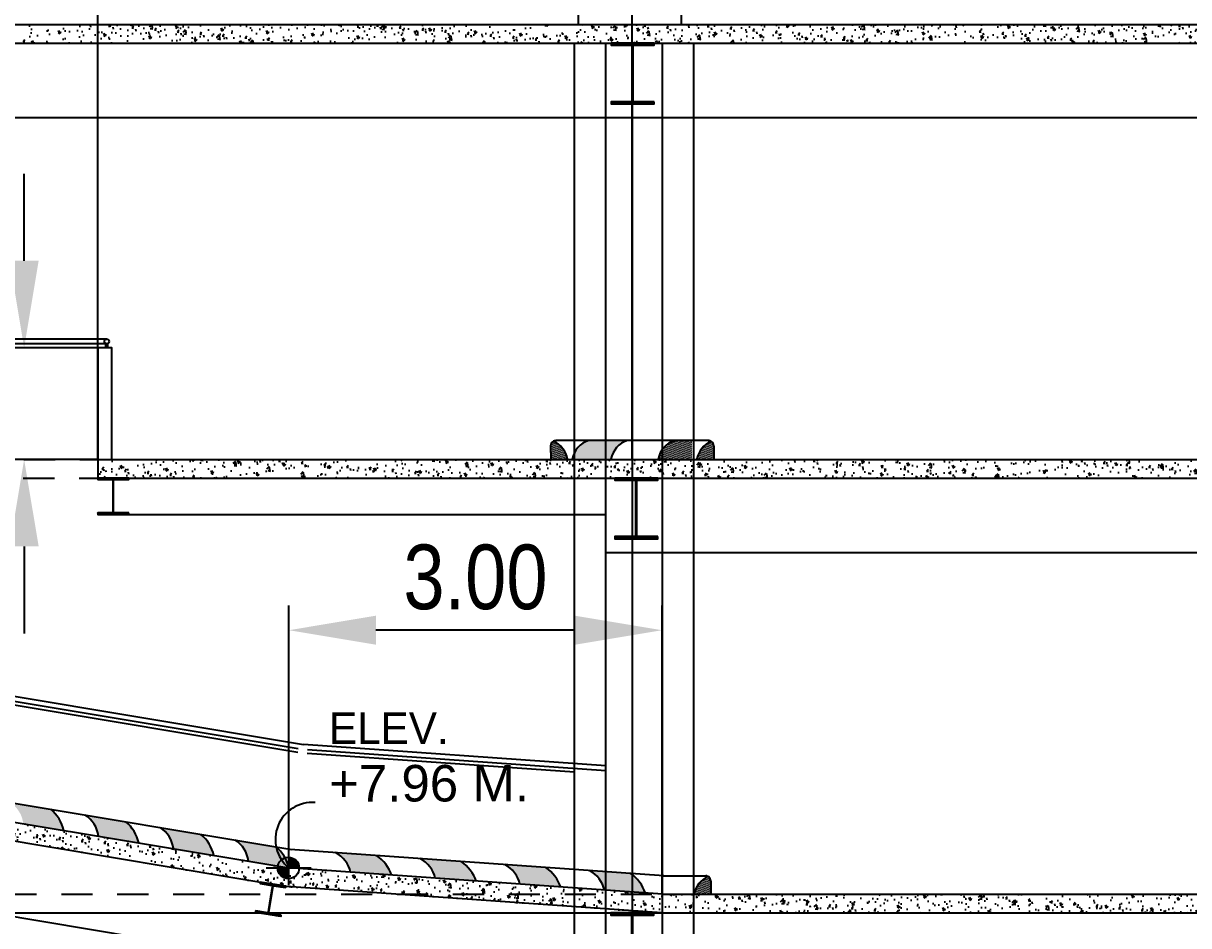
# Model space of a CAD drawing. Header units: millimetres. Extents: x 2148 to 2681, y 758 to 986.
# Drawn here: x 2247.015 to 2251.702, y 856.031 to 859.662 of the extents above; entities that cross this region are included whole.
import ezdxf

# ---------------------------------------------------------------- set-up
doc = ezdxf.new("R2010")
doc.units = ezdxf.units.MM
doc.linetypes.add('CENTER2', pattern=[28.575, 19.05, -3.175, 3.175, -3.175])
doc.linetypes.add('HIDDEN2', pattern=[0.1875, 0.125, -0.0625])
for name, color, linetype in [('0.4', 121, 'Continuous'), ('D', 1, 'Continuous'), ('DR', 7, 'Continuous'), ('hacht', 8, 'Continuous'), ('HATCH', 8, 'Continuous'), ('S_GRID LINES', 252, 'Continuous')]:
    doc.layers.add(name, color=color, linetype=linetype)
doc.styles.add('ARIALNW', font='ARIALN.TTF')
doc.styles.add('MMTX$0$ESMX$0$X-OPTA1D', font='x-opta1d')
doc.dimstyles.new('DIM 200', dxfattribs={"dimtxt": 0.36, "dimasz": 0.35, "dimexe": 0.1, "dimexo": 0, "dimgap": 0.08, "dimtad": 1, "dimlfac": 2, "dimrnd": 0.005, "dimzin": 1, "dimdsep": 46, "dimtxsty": 'ARIALNW', "dimcen": 0.09, "dimclrd": 6, "dimclre": 6, "dimclrt": 13, "dimadec": 0, "dimazin": 0, "dimtfac": 1, "dimtofl": 0, "dimtmove": 2, "dimatfit": 3, "dimfxl": 1, "dimtolj": 1, "dimtzin": 0, "dimarcsym": 0})
pattern_1 = [(50, (330.499465, -680.852695), (0.0910923345, -0.0079695428), [0.009525, -0.104775]), (355, (330.499465, -680.852695), (-0.017621413, 0.0955283214), [0.00762, -0.08382]), (100.451, (330.50706, -680.85336), (0.0734712508, 0.087558344), [0.008095, -0.089045]), (46.1842, (330.49946, -680.8273), (0.1355395204, -0.021021164), [0.0142875, -0.1571625]), (96.6356, (330.51076, -680.82905), (0.118702117, 0.123712778), [0.0121425, -0.1335675]), (351.184, (330.49946, -680.8273), (0.118702303, 0.123712559), [0.01143, -0.12573]), (21, (330.512165, -680.833645), (0.07580744, -0.0511327593), [0.009525, -0.104775]), (326, (330.512165, -680.833645), (0.030901014, 0.092093983), [0.00762, -0.08382]), (71.4514, (330.51848, -680.83791), (0.1067082454, 0.040961429), [0.008095, -0.089045]), (37.5, (330.499465, -680.852695), (0.00154430163, 0.04227751944), [0, -0.082804, 0, -0.08509, 0, -0.0841375]), (7.5, (330.499465, -680.852695), (0.03340983126, 0.0500902874), [0, -0.048514, 0, -0.080899, 0, -0.0320675]), (327.5, (330.471144, -680.852695), (0.0677952976, -0.002864372), [0, -0.03175, 0, -0.09906, 0, -0.131445]), (317.5, (330.458444, -680.852695), (0.0740645907, 0.0127132455), [0, -0.041275, 0, -0.065786, 0, -0.093345])]

# ---------------------------------------------------------------- blocks, each defined once
blk = doc.blocks.new('*D2263')
at = {"color": 6, "lineweight": -2, "transparency": 16777216}
for p, q in [((2244.9674, 859.7283), (2244.9674, 863.4341)), ((2249.464, 859.5821), (2249.464, 863.4341)), ((2245.3174, 863.3341), (2249.114, 863.3341))]:
    blk.add_line(p, q, dxfattribs=at)
at = {"color": 6, "transparency": 16777216}
for points in [[(2245.3174, 863.3924), (2245.3174, 863.2758), (2244.9674, 863.3341)], [(2249.114, 863.3924), (2249.114, 863.2758), (2249.464, 863.3341)]]:
    blk.add_solid(points, dxfattribs=at)
at = {"layer": 'Defpoints', "color": 0, "transparency": 16777216}
for p in [(2249.464, 863.3341), (2244.9674, 859.7283), (2249.464, 859.5821, 0)]:
    blk.add_point(p, dxfattribs=at)
at = {"color": 13, "transparency": 16777216, "insert": (2247.2157, 863.5979), "char_height": 0.36, "attachment_point": 5, "style": 'ARIALNW'}
blk.add_mtext('\\A1;9.00', dxfattribs=at)
blk = doc.blocks.new('*D2264')
at = {"color": 6, "lineweight": -2, "transparency": 16777216}
for p, q in [((2249.464, 859.8251), (2249.464, 863.4341)), ((2253.7113, 859.5821), (2253.7113, 863.4341)), ((2249.814, 863.3341), (2253.3613, 863.3341))]:
    blk.add_line(p, q, dxfattribs=at)
at = {"color": 6, "transparency": 16777216}
for points in [[(2249.814, 863.3924), (2249.814, 863.2758), (2249.464, 863.3341)], [(2253.3613, 863.3924), (2253.3613, 863.2758), (2253.7113, 863.3341)]]:
    blk.add_solid(points, dxfattribs=at)
at = {"layer": 'Defpoints', "color": 0, "transparency": 16777216}
for p in [(2253.7113, 863.3341), (2249.464, 859.8251, 0), (2253.7113, 859.5821, 0)]:
    blk.add_point(p, dxfattribs=at)
at = {"color": 13, "transparency": 16777216, "insert": (2251.5876, 863.5979), "char_height": 0.36, "attachment_point": 5, "style": 'ARIALNW'}
blk.add_mtext('\\A1;8.50', dxfattribs=at)
blk = doc.blocks.new('*D2270')
at = {"layer": 'D', "color": 6, "lineweight": -2, "transparency": 16777216}
for p, q in [((2247.3139, 857.9071), (2247.3139, 860.9774)), ((2249.464, 857.9071), (2249.464, 860.9774)), ((2247.6639, 860.8774), (2249.114, 860.8774))]:
    blk.add_line(p, q, dxfattribs=at)
at = {"layer": 'D', "color": 6, "transparency": 16777216}
for points in [[(2247.6639, 860.9358), (2247.6639, 860.8191), (2247.3139, 860.8774)], [(2249.114, 860.9358), (2249.114, 860.8191), (2249.464, 860.8774)]]:
    blk.add_solid(points, dxfattribs=at)
at = {"layer": 'Defpoints', "color": 0, "transparency": 16777216}
for p in [(2249.464, 860.8774), (2247.3139, 857.9071, 0), (2249.464, 857.9071, 0)]:
    blk.add_point(p, dxfattribs=at)
at = {"layer": 'D', "color": 13, "transparency": 16777216, "insert": (2248.389, 861.0902), "char_height": 0.26, "attachment_point": 5, "style": 'ARIALNW'}
blk.add_mtext('\\A1;4.30', dxfattribs=at)
blk = doc.blocks.new('*D2271')
at = {"layer": 'D', "color": 6, "lineweight": -2, "transparency": 16777216}
for p, q in [((2247.0181, 858.7065), (2247.0181, 859.0565)), ((2247.3139, 858.3565), (2246.9181, 858.3565)), ((2247.3139, 857.9071), (2246.9181, 857.9071)), ((2247.0181, 857.5571), (2247.0181, 857.2071))]:
    blk.add_line(p, q, dxfattribs=at)
at = {"layer": 'D', "color": 6, "transparency": 16777216}
for points in [[(2246.9598, 858.7065), (2247.0765, 858.7065), (2247.0181, 858.3565)], [(2246.9598, 857.5571), (2247.0765, 857.5571), (2247.0181, 857.9071)]]:
    blk.add_solid(points, dxfattribs=at)
at = {"layer": 'Defpoints', "color": 0, "transparency": 16777216}
for p in [(2247.3139, 858.3565), (2247.0181, 857.9071), (2247.3139, 857.9071, 0)]:
    blk.add_point(p, dxfattribs=at)
at = {"layer": 'D', "color": 13, "transparency": 16777216, "insert": (2246.6654, 858.1318), "char_height": 0.26, "attachment_point": 5, "rotation": 90, "style": 'ARIALNW'}
blk.add_mtext('\\A1;0.90', dxfattribs=at)
blk = doc.blocks.new('*D2273')
at = {"layer": 'D', "color": 6, "lineweight": -2, "transparency": 16777216}
for p, q in [((2248.0829, 856.2632), (2248.0829, 857.3197)), ((2249.5838, 856.1572), (2249.5838, 857.3197)), ((2249.2338, 857.2197), (2248.4329, 857.2197))]:
    blk.add_line(p, q, dxfattribs=at)
at = {"layer": 'D', "color": 6, "transparency": 16777216}
for points in [[(2248.4329, 857.2781), (2248.4329, 857.1614), (2248.0829, 857.2197)], [(2249.2338, 857.2781), (2249.2338, 857.1614), (2249.5838, 857.2197)]]:
    blk.add_solid(points, dxfattribs=at)
at = {"layer": 'Defpoints', "color": 0, "transparency": 16777216}
for p in [(2248.0829, 857.2197), (2248.0829, 856.2632, 0), (2249.5838, 856.1572, 0)]:
    blk.add_point(p, dxfattribs=at)
at = {"layer": 'D', "color": 13, "transparency": 16777216, "insert": (2248.8334, 857.4325), "char_height": 0.26, "attachment_point": 5, "style": 'ARIALNW'}
blk.add_mtext('\\A1;3.00', dxfattribs=at)
blk = doc.blocks.new('CROSS')
for points in [[(1929.661, 1536.438), (1929.661, 1536.31), (1929.784, 1536.31, 0.403523)], [(1929.661, 1536.182), (1929.661, 1536.31), (1929.527, 1536.31, 0.424985)]]:
    blk.add_hatch(color=2).paths.add_polyline_path(points)
at = {"color": 2}
for p, q in [((1929.661, 1536.104), (1929.661, 1536.512)), ((1929.388, 1536.31), (1929.927, 1536.31))]:
    blk.add_line(p, q, dxfattribs=at)
blk.add_circle((1929.656, 1536.31), 0.128, dxfattribs=at)

msp = doc.modelspace()

# ---------------------------------------------------------------- hatches: boundary and pattern name
at = {"layer": 'D'}
h = msp.add_hatch(dxfattribs=at)
h.set_pattern_fill('AR-CONC', color=256, scale=0.0005, style=0)
h.set_pattern_definition(pattern_1)
h.paths.add_polyline_path([(2248.3697325, 859.6570589), (2247.0148105, 859.6570589), (2247.0148105, 859.5820589), (2248.3697325, 859.5820589)])
h = msp.add_hatch(dxfattribs=at)
h.set_pattern_fill('AR-CONC', color=256, scale=0.0005, style=0)
h.set_pattern_definition(pattern_1)
h.paths.add_polyline_path([(2249.6572611, 859.6570589), (2248.3697325, 859.6570589), (2248.3697325, 859.5820589), (2249.6572611, 859.5820589)])
h = msp.add_hatch(dxfattribs=at)
h.set_pattern_fill('AR-CONC', color=256, scale=0.0005, style=0)
h.set_pattern_definition([(50, (319.31832, -679.102695), (0.0910923345, -0.0079695428), [0.009525, -0.104775]), (355, (319.31832, -679.102695), (-0.017621413, 0.0955283214), [0.00762, -0.08382]), (100.451, (319.32591, -679.10336), (0.0734712508, 0.087558344), [0.008095, -0.089045]), (46.1842, (319.31832, -679.0773), (0.1355395204, -0.021021164), [0.0142875, -0.1571625]), (96.6356, (319.32962, -679.07905), (0.118702117, 0.123712778), [0.0121425, -0.1335675]), (351.184, (319.31832, -679.0773), (0.118702303, 0.123712559), [0.01143, -0.12573]), (21, (319.33102, -679.083645), (0.07580744, -0.0511327593), [0.009525, -0.104775]), (326, (319.33102, -679.083645), (0.030901014, 0.092093983), [0.00762, -0.08382]), (71.4514, (319.33734, -679.08791), (0.1067082454, 0.040961429), [0.008095, -0.089045]), (37.5, (319.31832, -679.102695), (0.00154430163, 0.04227751944), [0, -0.082804, 0, -0.08509, 0, -0.0841375]), (7.5, (319.31832, -679.102695), (0.03340983126, 0.0500902874), [0, -0.048514, 0, -0.080899, 0, -0.0320675]), (327.5, (319.29, -679.102695), (0.0677952976, -0.002864372), [0, -0.03175, 0, -0.09906, 0, -0.131445]), (317.5, (319.2773, -679.102695), (0.0740645907, 0.0127132455), [0, -0.041275, 0, -0.065786, 0, -0.093345])])
h.paths.add_polyline_path([(2250.7893521, 859.6570589), (2249.6572611, 859.6570589), (2249.6572611, 859.5820589), (2250.7893521, 859.5820589)])
h = msp.add_hatch(dxfattribs=at)
h.set_pattern_fill('AR-CONC', color=256, scale=0.0005, style=0)
h.set_pattern_definition(pattern_1)
h.paths.add_polyline_path([(2252.1465157, 859.6570589), (2250.7915938, 859.6570589), (2250.7915938, 859.5820589), (2252.1465157, 859.5820589)])
h = msp.add_hatch(dxfattribs=at)
h.set_pattern_fill('DOTS', color=256, scale=0.001, angle=4.0252699, style=0)
h.set_pattern_definition([(4.02526987, (343.6221701, -679.1014749), (0.0006803551272, 0.0016393023557), [0, -0.0015875])])
edge = h.paths.add_edge_path()
edge.add_arc((2249.1586931, 857.9605944), 0.0227943, 121.8714783, 180.4977223)
edge.add_line((2249.1358996, 857.9603964), (2249.136126, 857.9082787))
edge.add_line((2249.136126, 857.9082787), (2249.2038347, 857.9082787))
edge.add_arc((2249.1078003, 857.8903107), 0.0977008, 10.5975292, 66.5646358)
h = msp.add_hatch(dxfattribs=at)
h.set_pattern_fill('DOTS', color=256, scale=0.001, angle=4.0252699, style=0)
h.set_pattern_definition([(175.97473013, (4154.8047239, -679.1014749), (-0.0006803551272, 0.0016393023557), [0, -0.0015875])])
h.paths.add_polyline_path([(2249.2230594, 857.9082787, -0.274956796), (2249.2890539, 857.9832787), (2249.4445979, 857.9832787, 0.274956796), (2249.3786034, 857.9082787)])
h = msp.add_hatch(dxfattribs=at)
h.set_pattern_fill('DOTS', color=256, scale=0.001, angle=4.0252699, style=0)
h.set_pattern_definition([(175.97473013, (4155.1501373, -679.1014749), (-0.0006803551272, 0.0016393023557), [0, -0.0015875])])
edge = h.paths.add_edge_path()
edge.add_line((2249.7045081, 857.9082787), (2249.7045081, 857.9832787))
edge.add_line((2249.7045081, 857.9832787), (2249.6344674, 857.9832787))
edge.add_arc((2249.6645072, 857.8903107), 0.0977008, 107.9066714, 169.4024708)
edge.add_line((2249.5684728, 857.9082787), (2249.7045081, 857.9082787))
h = msp.add_hatch(dxfattribs=at)
h.set_pattern_fill('DOTS', color=256, scale=0.001, angle=4.0252699, style=0)
h.set_pattern_definition([(175.97473013, (4155.3059068, -679.1014749), (-0.0006803551272, 0.0016393023557), [0, -0.0015875])])
edge = h.paths.add_edge_path()
edge.add_arc((2249.7693839, 857.9605944), 0.0227943, -0.4977223, 58.1285217, ccw=False)
edge.add_line((2249.7921773, 857.9603964), (2249.791951, 857.9082787))
edge.add_line((2249.791951, 857.9082787), (2249.7242423, 857.9082787))
edge.add_arc((2249.8202766, 857.8903107), 0.0977008, 113.4353642, 169.4024708, ccw=False)
h = msp.add_hatch(dxfattribs=at)
h.set_pattern_fill('AR-CONC', color=256, scale=0.0005, style=0)
h.set_pattern_definition(pattern_1)
h.paths.add_polyline_path([(2248.4887953, 857.9070536), (2247.3139406, 857.9070536), (2247.3139406, 857.8320589), (2248.4887953, 857.8320589)])
h = msp.add_hatch(dxfattribs=at)
h.set_pattern_fill('AR-CONC', color=256, scale=0.0005, style=0)
h.set_pattern_definition(pattern_1)
h.paths.add_polyline_path([(2249.2320298, 857.9070589), (2248.4887953, 857.9070589), (2248.4887953, 857.8320589), (2249.2320298, 857.8320589)])
h = msp.add_hatch(dxfattribs=at)
h.set_pattern_fill('AR-CONC', color=256, scale=0.0005, style=0)
h.set_pattern_definition(pattern_1)
h.paths.add_polyline_path([(2249.7123437, 857.8320589), (2249.7123437, 857.9070589), (2249.5863239, 857.9070589), (2249.5863239, 857.8320589)])
h.paths.add_polyline_path([(2249.5667587, 857.8320589), (2249.5863239, 857.8320589), (2249.5863239, 857.9070589), (2249.4640385, 857.9070589), (2249.4640385, 857.8320589)])
h.paths.add_polyline_path([(2249.4640385, 857.9070589), (2249.3574243, 857.9070589), (2249.3574243, 857.8320589), (2249.4640385, 857.8320589)])
h.paths.add_polyline_path([(2249.2320298, 857.9070589), (2249.2320298, 857.8320589), (2249.3574243, 857.8320589), (2249.3574243, 857.9070589)])
h = msp.add_hatch(dxfattribs=at)
h.set_pattern_fill('AR-CONC', color=256, scale=0.0005, style=0)
h.set_pattern_definition(pattern_1)
h.paths.add_polyline_path([(2251.1667564, 857.9070589), (2249.7123437, 857.9070589), (2249.7123437, 857.8320589), (2251.1667564, 857.8320589)])
h = msp.add_hatch(dxfattribs=at)
h.set_pattern_fill('AR-CONC', color=256, scale=0.0005, style=0)
h.set_pattern_definition(pattern_1)
h.paths.add_polyline_path([(2252.454285, 857.9070589), (2251.1667564, 857.9070589), (2251.1667564, 857.8320589), (2252.454285, 857.8320589)])
h = msp.add_hatch(dxfattribs=at)
h.set_pattern_fill('AR-CONC', color=256, scale=0.0005, style=0)
h.set_pattern_definition(pattern_1)
h.paths.add_polyline_path([(2246.0655545, 856.5999997), (2246.022432, 856.5311607), (2247.0363614, 856.3618952), (2247.073943, 856.4316592)])
h = msp.add_hatch(dxfattribs=at)
h.set_pattern_fill('DOTS', color=256, scale=0.001, angle=-1.4129628, style=0)
h.set_pattern_definition([(358.58703721, (281.384329, -629.6736489), (0.0008326537856, 0.0015674447314), [0, -0.0015875])])
h.paths.add_polyline_path([(2247.1252127, 856.4991381), (2246.9618981, 856.5264019, -0.226428862), (2247.0147416, 856.4415423), (2247.1774107, 856.4143863, 0.168391638)])
h = msp.add_hatch(dxfattribs=at)
h.set_pattern_fill('DOTS', color=256, scale=0.001, angle=-1.4129628, style=0)
h.set_pattern_definition([(358.58703721, (281.686152, -629.7240353), (0.0008326537856, 0.0015674447314), [0, -0.0015875])])
h.paths.add_polyline_path([(2247.4270357, 856.4487517), (2247.2637211, 856.4760155, -0.226428862), (2247.3165647, 856.3911559), (2247.4792338, 856.3639999, 0.168391638)])
h = msp.add_hatch(dxfattribs=at)
h.set_pattern_fill('AR-CONC', color=256, scale=0.0005, style=0)
h.set_pattern_definition(pattern_1)
h.paths.add_polyline_path([(2247.073943, 856.4316592), (2247.0363614, 856.3618952), (2248.0740436, 856.1886644), (2248.0743516, 856.1886426), (2248.0828798, 856.2632271)])
h = msp.add_hatch(dxfattribs=at)
h.set_pattern_fill('DOTS', color=256, scale=0.001, angle=-1.4129628, style=0)
h.set_pattern_definition([(358.58703721, (281.987975, -629.7744217), (0.0008326537856, 0.0015674447314), [0, -0.0015875])])
h.paths.add_polyline_path([(2247.7288588, 856.3983654), (2247.5655442, 856.4256291, -0.226428862), (2247.6183877, 856.3407695), (2247.7810568, 856.3136135, 0.168391638)])
h = msp.add_hatch(dxfattribs=at)
h.set_pattern_fill('DOTS', color=256, scale=0.001, angle=-1.4129628, style=0)
h.set_pattern_definition([(358.58703721, (282.289798, -629.824808), (0.0008326537856, 0.0015674447314), [0, -0.0015875])])
h.paths.add_polyline_path([(2248.0306818, 856.347979), (2247.8673672, 856.3752428, -0.226428862), (2247.9202107, 856.2903831), (2248.0828798, 856.2632271, 0.168391638)])
at = {"layer": 'D', "extrusion": (2.04865e-08, -2.09146e-09, 1)}
h = msp.add_hatch(dxfattribs=at)
h.set_pattern_fill('DOTS', color=256, scale=0.001, angle=4.0252699, style=0)
h.set_pattern_definition([(4.02526987, (432.3911769, -809.4686874), (0.0006803551272, 0.0016393023557), [0, -0.0015875])])
h.paths.add_polyline_path([(2248.4356707, 856.3131626), (2248.2705073, 856.3248259, -0.226428862), (2248.3311553, 856.2453563), (2248.4956659, 856.2337391, 0.168391638)])
h = msp.add_hatch(dxfattribs=at)
h.set_pattern_fill('DOTS', color=256, scale=0.001, angle=4.0252699, style=0)
h.set_pattern_definition([(4.02526987, (432.7316181, -809.4927283), (0.0006803551272, 0.0016393023557), [0, -0.0015875])])
h.paths.add_polyline_path([(2248.7761119, 856.2891217), (2248.6109485, 856.300785, -0.226428862), (2248.6715965, 856.2213155), (2248.8361071, 856.2096983, 0.168391638)])
h = msp.add_hatch(dxfattribs=at)
h.set_pattern_fill('DOTS', color=256, scale=0.001, angle=4.0252699, style=0)
h.set_pattern_definition([(4.02526987, (433.0720593, -809.5167691), (0.0006803551272, 0.0016393023557), [0, -0.0015875])])
h.paths.add_polyline_path([(2249.1165531, 856.2650809), (2248.9513897, 856.2767442, -0.226428862), (2249.0120378, 856.1972746), (2249.1765483, 856.1856575, 0.168391638)])
at = {"layer": 'D'}
h = msp.add_hatch(dxfattribs=at)
h.set_pattern_fill('AR-CONC', color=256, scale=0.0005, style=0)
h.set_pattern_definition(pattern_1)
h.paths.add_polyline_path([(2248.0828798, 856.2632271), (2248.0743516, 856.1886426), (2248.5216074, 856.1570589), (2249.2320298, 856.1570589), (2249.2320298, 856.182078)])
at = {"layer": 'D', "extrusion": (2.04865e-08, -2.09146e-09, 1)}
h = msp.add_hatch(dxfattribs=at)
h.set_pattern_fill('DOTS', color=256, scale=0.001, angle=4.0252699, style=0)
h.set_pattern_definition([(4.02526987, (433.4125005, -809.54081), (0.0006803551272, 0.0016393023557), [0, -0.0015875])])
h.paths.add_polyline_path([(2249.4569943, 856.2410401), (2249.2918309, 856.2527033, -0.226428862), (2249.352479, 856.1732338), (2249.5169895, 856.1616166, 0.168391638)])
at = {"layer": 'D'}
h = msp.add_hatch(dxfattribs=at)
h.set_pattern_fill('DOTS', color=256, scale=0.001, angle=4.0252699, style=0)
h.set_pattern_definition([(175.97473013, (4155.2939035, -680.8526947), (-0.0006803551272, 0.0016393023557), [0, -0.0015875])])
edge = h.paths.add_edge_path()
edge.add_arc((2249.7573806, 856.2093745), 0.0227943, 359.5022777, 418.1285217, ccw=False)
edge.add_line((2249.7801741, 856.2091765), (2249.7799477, 856.1570589))
edge.add_line((2249.7799477, 856.1570589), (2249.712239, 856.1570589))
edge.add_arc((2249.8082734, 856.1390908), 0.0977008, 473.4353642, 529.4024708, ccw=False)
h = msp.add_hatch(dxfattribs=at)
h.set_pattern_fill('AR-CONC', color=256, scale=0.0005, style=0)
h.set_pattern_definition(pattern_1)
h.paths.add_polyline_path([(2249.7123437, 856.1570589), (2249.5863239, 856.1570589), (2249.5863239, 856.0820589), (2249.7123437, 856.0820589)])
h.paths.add_polyline_path([(2249.5863239, 856.1570589), (2249.4640385, 856.1570589), (2249.4640385, 856.0905075), (2249.583679, 856.0820589), (2249.5863239, 856.0820589)])
h.paths.add_polyline_path([(2249.4640385, 856.1570589), (2249.3574243, 856.1570589), (2249.3574243, 856.0980362), (2249.4640385, 856.0905075)])
h.paths.add_polyline_path([(2249.4640385, 856.1656943), (2249.3574243, 856.173223), (2249.3574243, 856.1570589), (2249.4640385, 856.1570589)])
h.paths.add_polyline_path([(2249.4640385, 856.1656943), (2249.4640385, 856.1570589), (2249.5863239, 856.1570589)])
h.paths.add_polyline_path([(2249.3574243, 856.173223), (2249.2320298, 856.182078), (2249.2320298, 856.1570589), (2249.3574243, 856.1570589)])
h.paths.add_polyline_path([(2249.3574243, 856.1570589), (2249.2320298, 856.1570589), (2249.2320298, 856.1068912), (2249.3574243, 856.0980362)])
h = msp.add_hatch(dxfattribs=at)
h.set_pattern_fill('AR-CONC', color=256, scale=0.0005, style=0)
h.set_pattern_definition(pattern_1)
h.paths.add_polyline_path([(2248.5216074, 856.1570589), (2249.2320298, 856.1068912), (2249.2320298, 856.1570589)])
h = msp.add_hatch(dxfattribs=at)
h.set_pattern_fill('AR-CONC', color=256, scale=0.0005, style=0)
h.set_pattern_definition(pattern_1)
h.paths.add_polyline_path([(2251.2235846, 856.0820589), (2251.2235846, 856.1570589), (2249.7123437, 856.1570589), (2249.7123437, 856.0820589)])
h = msp.add_hatch(dxfattribs=at)
h.set_pattern_fill('AR-CONC', color=256, scale=0.0005, style=0)
h.set_pattern_definition(pattern_1)
h.paths.add_polyline_path([(2251.2235846, 856.1570589), (2251.2235846, 856.0820589), (2252.5111132, 856.0820589), (2252.5111132, 856.1570589)])
at = {"layer": 'HATCH', "ltscale": 0.5}
h = msp.add_hatch(dxfattribs=at)
h.set_pattern_fill('ANSI31', color=256, scale=0.008573, style=0)
h.set_pattern_definition([(45, (70614.1158471, 3215.9723886), (-0.000757771095196, 0.000757771095196), [])])
edge = h.paths.add_edge_path()
edge.add_line((2249.5520546, 859.3462958), (2249.4712029, 859.3462958))
edge.add_arc((2249.4712029, 859.3496392), 0.0033433, 174.0972671, 269.9999999, ccw=False)
edge.add_line((2249.4678773, 859.349983), (2249.4678773, 859.5697986))
edge.add_arc((2249.4712029, 859.5701424), 0.0033433, 89.6345545, 185.9027327, ccw=False)
edge.add_line((2249.4712242, 859.5734857), (2249.5520546, 859.5734857))
edge.add_line((2249.5520546, 859.5734857), (2249.5520546, 859.5820589))
edge.add_line((2249.5520546, 859.5820589), (2249.3787875, 859.5820589))
edge.add_line((2249.3787875, 859.5820589), (2249.3787875, 859.5734857))
edge.add_line((2249.3787875, 859.5734857), (2249.4593827, 859.5734857))
edge.add_arc((2249.459404, 859.5701424), 0.0033433, -4.2920934, 90.3654452, ccw=False)
edge.add_line((2249.462738, 859.5698922), (2249.462738, 859.3498894))
edge.add_arc((2249.459404, 859.3496392), 0.0033433, -89.9999996, 4.2920937, ccw=False)
edge.add_line((2249.459404, 859.3462958), (2249.3787875, 859.3462958))
edge.add_line((2249.3787875, 859.3462958), (2249.3787875, 859.3377226))
edge.add_line((2249.3787875, 859.3377226), (2249.5520546, 859.3377226))
edge.add_line((2249.5520546, 859.3377226), (2249.5520546, 859.3462958))
at = {"layer": 'HATCH', "ltscale": 0.5, "extrusion": (-2.48634e-09, 2.14856e-10, 1)}
h = msp.add_hatch(dxfattribs=at)
h.set_pattern_fill('ANSI31', color=256, scale=0.006173, style=0)
h.set_pattern_definition([(44.9999999998, (51469.92462354, 2554.4730033), (-0.000545595188539, 0.000545595188543), [])])
edge = h.paths.add_edge_path()
edge.add_line((2247.4386929, 857.6918265), (2247.3804797, 857.6918265))
edge.add_arc((2247.3804797, 857.6942336), 0.0024072, 174.0972671, 269.9999999, ccw=False)
edge.add_line((2247.3780853, 857.6944812), (2247.3780853, 857.8232315))
edge.add_arc((2247.3804797, 857.823479), 0.0024072, 89.6345545, 185.9027327, ccw=False)
edge.add_line((2247.380495, 857.8258862), (2247.4386929, 857.8258862))
edge.add_line((2247.4386929, 857.8258862), (2247.4386929, 857.8320589))
edge.add_line((2247.4386929, 857.8320589), (2247.3139406, 857.8320589))
edge.add_line((2247.3139406, 857.8320589), (2247.3139406, 857.8258862))
edge.add_line((2247.3139406, 857.8258862), (2247.3719692, 857.8258862))
edge.add_arc((2247.3719845, 857.823479), 0.0024072, -4.2920935, 90.3654451, ccw=False)
edge.add_line((2247.374385, 857.8232989), (2247.374385, 857.6944138))
edge.add_arc((2247.3719845, 857.6942336), 0.0024072, -89.9999996, 4.2920937, ccw=False)
edge.add_line((2247.3719845, 857.6918265), (2247.3139406, 857.6918265))
edge.add_line((2247.3139406, 857.6918265), (2247.3139406, 857.6856538))
edge.add_line((2247.3139406, 857.6856538), (2247.4386929, 857.6856538))
edge.add_line((2247.4386929, 857.6856538), (2247.4386929, 857.6918265))
at = {"layer": 'HATCH', "ltscale": 0.5}
h = msp.add_hatch(dxfattribs=at)
h.set_pattern_fill('ANSI31', color=256, scale=0.008573, style=0)
h.set_pattern_definition([(45, (70614.1305512, 3214.2223886), (-0.000757771095196, 0.000757771095196), [])])
edge = h.paths.add_edge_path()
edge.add_line((2249.5667587, 857.5962958), (2249.485907, 857.5962958))
edge.add_arc((2249.485907, 857.5996392), 0.0033433, 174.0972671, 269.9999999, ccw=False)
edge.add_line((2249.4825814, 857.599983), (2249.4825814, 857.8197986))
edge.add_arc((2249.485907, 857.8201424), 0.0033433, 89.6345545, 185.9027327, ccw=False)
edge.add_line((2249.4859283, 857.8234857), (2249.5667587, 857.8234857))
edge.add_line((2249.5667587, 857.8234857), (2249.5667587, 857.8320589))
edge.add_line((2249.5667587, 857.8320589), (2249.3934917, 857.8320589))
edge.add_line((2249.3934917, 857.8320589), (2249.3934917, 857.8234857))
edge.add_line((2249.3934917, 857.8234857), (2249.4740869, 857.8234857))
edge.add_arc((2249.4741082, 857.8201424), 0.0033433, -4.2920934, 90.3654452, ccw=False)
edge.add_line((2249.4774421, 857.8198922), (2249.4774421, 857.5998894))
edge.add_arc((2249.4741082, 857.5996392), 0.0033433, -89.9999996, 4.2920937, ccw=False)
edge.add_line((2249.4741082, 857.5962958), (2249.3934917, 857.5962958))
edge.add_line((2249.3934917, 857.5962958), (2249.3934917, 857.5877226))
edge.add_line((2249.3934917, 857.5877226), (2249.5667587, 857.5877226))
edge.add_line((2249.5667587, 857.5877226), (2249.5667587, 857.5962958))
h = msp.add_hatch(dxfattribs=at)
h.set_pattern_fill('ANSI31', color=256, scale=0.005144, angle=-9.0510403, style=0)
h.set_pattern_definition([(35.9489596542, (42978.48932754, -4200.38028677), (-0.000377476549235, 0.000520526385817), [])])
edge = h.paths.add_edge_path()
edge.add_line((2248.0521464, 856.0738456), (2248.0042395, 856.0814771))
edge.add_ellipse((2248.004555, 856.0834581), major_axis=(0, 0.002006), ratio=1, start_angle=75.0462267, end_angle=170.9489596, ccw=False)
edge.add_line((2248.002617, 856.0839757), (2248.0194955, 856.1899317))
edge.add_ellipse((2248.0214985, 856.1898215), major_axis=(0, 0.002006), ratio=1, start_angle=-9.4164858, end_angle=86.8516924, ccw=False)
edge.add_line((2248.0218267, 856.1918005), (2248.069721, 856.184171))
edge.add_line((2248.069721, 856.184171), (2248.0705302, 856.1892509))
edge.add_line((2248.0705302, 856.1892509), (2247.9678645, 856.2056053))
edge.add_line((2247.9678645, 856.2056053), (2247.9670552, 856.2005254))
edge.add_line((2247.9670552, 856.2005254), (2248.0148102, 856.1929182))
edge.add_ellipse((2248.0145073, 856.1909352), major_axis=(0, 0.002006), ratio=1, start_angle=256.6568662, end_angle=351.3144048, ccw=False)
edge.add_line((2248.0164592, 856.1904722), (2247.9995629, 856.0844053))
edge.add_ellipse((2247.9975639, 856.0845718), major_axis=(0, 0.002006), ratio=1, start_angle=170.94896, end_angle=265.2410533, ccw=False)
edge.add_line((2247.9972483, 856.0825908), (2247.9494807, 856.0902))
edge.add_line((2247.9494807, 856.0902), (2247.9486714, 856.0851202))
edge.add_line((2247.9486714, 856.0851202), (2248.0513372, 856.0687657))
edge.add_line((2248.0513372, 856.0687657), (2248.0521464, 856.0738456))
h = msp.add_hatch(dxfattribs=at)
h.set_pattern_fill('ANSI31', color=256, scale=0.008573, style=0)
h.set_pattern_definition([(45, (70614.1144647, 3212.4725733), (-0.000757771095196, 0.000757771095196), [])])
edge = h.paths.add_edge_path()
edge.add_line((2249.5506721, 855.849138), (2249.4698204, 855.849138))
edge.add_arc((2249.4698204, 855.8524813), 0.0033433, 174.0972671, 269.9999999, ccw=False)
edge.add_line((2249.4664948, 855.8528251), (2249.4664948, 856.0699833))
edge.add_arc((2249.4698204, 856.0703272), 0.0033433, 89.6345545, 185.9027327, ccw=False)
edge.add_line((2249.4698418, 856.0736704), (2249.5506721, 856.0736704))
edge.add_line((2249.5506721, 856.0736704), (2249.5506721, 856.0822436))
edge.add_line((2249.5506721, 856.0822436), (2249.3774051, 856.0822436))
edge.add_line((2249.3774051, 856.0822436), (2249.3774051, 856.0736704))
edge.add_line((2249.3774051, 856.0736704), (2249.4580003, 856.0736704))
edge.add_arc((2249.4580216, 856.0703272), 0.0033433, -4.2920934, 90.3654452, ccw=False)
edge.add_line((2249.4613555, 856.0700769), (2249.4613555, 855.8527315))
edge.add_arc((2249.4580216, 855.8524813), 0.0033433, -89.9999996, 4.2920937, ccw=False)
edge.add_line((2249.4580216, 855.849138), (2249.3774051, 855.849138))
edge.add_line((2249.3774051, 855.849138), (2249.3774051, 855.8405648))
edge.add_line((2249.3774051, 855.8405648), (2249.5506721, 855.8405648))
edge.add_line((2249.5506721, 855.8405648), (2249.5506721, 855.849138))

# ---------------------------------------------------------------- linework, layer by layer
at = {"color": 2}
for p, q in [((2247.3463489, 858.356488, 0), (2247.3463489, 858.3729993, 0)), ((2247.3553591, 858.356488, 0), (2247.3553591, 858.3734335, 0)), ((2239.8468881, 857.5621068, 0), (2248.0740436, 856.1886644, 0)), ((2249.583679, 856.0820589, 0), (2248.0740436, 856.1886644, 0))]:
    msp.add_line(p, q, dxfattribs=at)
at = {"color": 2, "elevation": 0}
msp.add_lwpolyline([(2247.3139406, 857.9070589), (2247.3710683, 857.9070589), (2247.3710683, 858.356488), (2247.3139406, 858.356488)], close=True, dxfattribs=at)
at = {"color": 2}
msp.add_circle((2247.3504423, 858.3817596, 0), 0.0096695, dxfattribs=at)
at = {"layer": '0.4', "color": 4, "ltscale": 0.5}
for p, q in [((2227.2125681, 859.6570589, 0), (2262.4508104, 859.6570589, 0)), ((2247.3139406, 857.9070589, 0), (2262.4508104, 857.9070589, 0)), ((2247.3139406, 857.9070589, 0), (2247.3139406, 857.8320589, 0)), ((2239.8556989, 857.6366738, 0), (2248.0828798, 856.2632271, 0)), ((2249.5863239, 856.1570589, 0), (2248.0828798, 856.2632271, 0)), ((2249.5863239, 856.1570589, 0), (2262.4508104, 856.1570589, 0))]:
    msp.add_line(p, q, dxfattribs=at)
at = {"layer": 'D', "color": 8, "ltscale": 0.5}
for p, q in [((2249.2482311, 859.6570589, -0.0000001), (2249.2482311, 861.2688204, -0.0000001)), ((2249.662019, 859.6570589, 0), (2249.662019, 861.2688204, 0)), ((2249.2320298, 853.1665704, -0.0000001), (2249.2320298, 859.5820589, -0.0000001)), ((2249.7123437, 853.1665704, 0), (2249.7123437, 859.5820589, 0)), ((2247.3504423, 858.3914291, 0), (2245.0686013, 858.3914291, 0)), ((2247.3504423, 858.3720901, 0), (2245.0686013, 858.3720901, 0)), ((2247.3504423, 858.356488, 0), (2245.1946212, 858.356488, 0)), ((2239.8236667, 858.1489406, 0), (2248.1417881, 856.7603124, 0)), ((2239.8236667, 858.1286639, 0), (2248.1206938, 856.7435571, 0)), ((2239.9439235, 858.0933806, 0), (2248.1189265, 856.7286445, 0)), ((2249.3574243, 856.6744681, 0), (2248.1417881, 856.7603124, 0)), ((2249.3574243, 856.6544183, 0), (2248.1583818, 856.7390908, 0)), ((2249.2320298, 856.6482359, 0), (2248.1566146, 856.7241782, 0))]:
    msp.add_line(p, q, dxfattribs=at)
at = {"layer": 'D', "color": 3, "ltscale": 0.5}
for p, q in [((2249.3574243, 853.1665704, 0), (2249.3574243, 859.5820589, 0)), ((2249.5863239, 853.1665704, 0), (2249.5863239, 859.5820589, 0))]:
    msp.add_line(p, q, dxfattribs=at)
at = {"layer": 'D'}
for p, q in [((2249.1358988, 857.9605944, 0.0000003), (2249.136126, 857.9082787, 0.0000003)), ((2249.7921782, 857.9605944, 0.0000003), (2249.791951, 857.9082787, 0.0000003)), ((2249.7801749, 856.2093745, 0.0000002), (2249.7799477, 856.1570589, 0.0000001))]:
    msp.add_line(p, q, dxfattribs=at)
at = {"layer": 'D', "ltscale": 0.5}
msp.add_line((2249.77162, 857.9832787, 0.0000003), (2249.1564569, 857.9832787, 0), dxfattribs=at)
at = {"layer": 'D', "color": 3, "ltscale": 0.5}
for points, elevation in [([(2249.5520546, 859.3462958), (2249.4712029, 859.3462958, -0.444720244), (2249.4678773, 859.349983), (2249.4678773, 859.5697986, -0.446631522), (2249.4712242, 859.5734857), (2249.5520546, 859.5734857), (2249.5520546, 859.5820589), (2249.3787875, 859.5820589), (2249.3787875, 859.5734857), (2249.4593827, 859.5734857, -0.438228127), (2249.462738, 859.5698922), (2249.462738, 859.3498894, -0.436328672), (2249.459404, 859.3462958), (2249.3787875, 859.3462958), (2249.3787875, 859.3377226), (2249.5520546, 859.3377226)], 0), ([(2249.5667587, 857.5962958), (2249.485907, 857.5962958, -0.444720244), (2249.4825814, 857.599983), (2249.4825814, 857.8197986, -0.446631522), (2249.4859283, 857.8234857), (2249.5667587, 857.8234857), (2249.5667587, 857.8320589), (2249.3934917, 857.8320589), (2249.3934917, 857.8234857), (2249.4740869, 857.8234857, -0.438228127), (2249.4774421, 857.8198922), (2249.4774421, 857.5998894, -0.436328672), (2249.4741082, 857.5962958), (2249.3934917, 857.5962958), (2249.3934917, 857.5877226), (2249.5667587, 857.5877226)], 0), ([(2248.0521464, 856.0738456), (2248.0042395, 856.0814771, -0.444720244), (2248.002617, 856.0839757), (2248.0194955, 856.1899317, -0.446631522), (2248.0218267, 856.1918005), (2248.069721, 856.184171), (2248.0705302, 856.1892509), (2247.9678645, 856.2056053), (2247.9670552, 856.2005254), (2248.0148102, 856.1929182, -0.438228127), (2248.0164592, 856.1904722), (2247.9995629, 856.0844053, -0.436328672), (2247.9972483, 856.0825908), (2247.9494807, 856.0902), (2247.9486714, 856.0851202), (2248.0513372, 856.0687657)], -0.0000004), ([(2249.5506721, 855.849138), (2249.4698204, 855.849138, -0.444720244), (2249.4664948, 855.8528251), (2249.4664948, 856.0699833, -0.446631522), (2249.4698418, 856.0736704), (2249.5506721, 856.0736704), (2249.5506721, 856.0822436), (2249.3774051, 856.0822436), (2249.3774051, 856.0736704), (2249.4580003, 856.0736704, -0.438228127), (2249.4613555, 856.0700769), (2249.4613555, 855.8527315, -0.436328672), (2249.4580216, 855.849138), (2249.3774051, 855.849138), (2249.3774051, 855.8405648), (2249.5506721, 855.8405648)], 0)]:
    msp.add_lwpolyline(points, format="xyb", close=True, dxfattribs=dict(at, elevation=elevation))
at = {"layer": 'D', "color": 3, "ltscale": 0.5, "extrusion": (-2.48634e-09, 2.14856e-10, 1), "elevation": -0.0000054}
msp.add_lwpolyline([(2247.4386362, 857.6918265), (2247.380423, 857.6918265, -0.444720244), (2247.3780286, 857.6944812), (2247.3780286, 857.8232315, -0.446631522), (2247.3804384, 857.8258862), (2247.4386362, 857.8258862), (2247.4386362, 857.8320589), (2247.313884, 857.8320589), (2247.313884, 857.8258862), (2247.3719125, 857.8258862, -0.438228127), (2247.3743283, 857.8232989), (2247.3743283, 857.6944138, -0.436328672), (2247.3719278, 857.6918265), (2247.313884, 857.6918265), (2247.313884, 857.6856538), (2247.4386362, 857.6856538)], format="xyb", close=True, dxfattribs=at)
at = {"layer": 'D'}
for centre, radius, start, end in [((2249.1586931, 857.9605944, 0.0000003), 0.0227943, 95.6297958, 188.0969294), ((2249.1078003, 857.8903107, 0), 0.0977008, 10.5975292, 66.5646358), ((2249.3190937, 857.8903107, 0.0000002), 0.0977008, 107.9066714, 169.4024708), ((2249.4746377, 857.8903107, 0.0000001), 0.0977008, 107.9066714, 169.4024708), ((2249.6645072, 857.8903107, 0.0000001), 0.0977008, 107.9066714, 169.4024708), ((2249.8202766, 857.8903107, 0), 0.0977008, 113.4353642, 169.4024708), ((2249.7693839, 857.9605944, 0.0000003), 0.0227943, 351.9030706, 84.3702042), ((2248.1774845, 856.377843, 0), 0.1488699, 85.6933514, 230.4649415), ((2247.0290541, 856.3814646, 0.0000015), 0.1519656, 12.5116958, 50.7455263), ((2247.2012531, 856.3782325, 0.0000015), 0.1160335, 6.3946623, 57.4277923), ((2247.3308771, 856.3310782, 0.0000015), 0.1519656, 12.5116958, 50.7455263), ((2247.5030761, 856.3278461, 0.0000015), 0.1160335, 6.3946623, 57.4277923), ((2247.6327001, 856.2806919, 0.0000015), 0.1519656, 12.5116958, 50.7455263), ((2247.8048992, 856.2774598, 0.0000015), 0.1160335, 6.3946623, 57.4277923), ((2247.9345232, 856.2303055, 0.0000015), 0.1519656, 12.5116958, 50.7455263), ((2249.8082734, 856.1390908, -0.0000002), 0.0977008, 113.4353642, 169.4024708), ((2249.7573806, 856.2093745, 0.0000002), 0.0227943, 351.9030706, 84.3702042)]:
    msp.add_arc(centre, radius, start, end, dxfattribs=at)
at = {"layer": 'D', "extrusion": (2.04865e-08, -2.09146e-09, 1)}
for centre, radius, start, end in [((2248.2175876, 856.2215627, 0.0000443), 0.1160335, 11.8328949, 62.866025), ((2248.3510971, 856.1869055, 0.0000443), 0.1519656, 17.9499285, 56.1837589), ((2248.5580288, 856.1975219, 0.0000443), 0.1160335, 11.8328949, 62.866025), ((2248.6915383, 856.1628647, 0.0000443), 0.1519656, 17.9499285, 56.1837589), ((2248.89847, 856.1734811, 0.0000443), 0.1160335, 11.8328949, 62.866025), ((2249.0319795, 856.1388238, 0.0000443), 0.1519656, 17.9499285, 56.1837589), ((2249.2389112, 856.1494402, 0.0000443), 0.1160335, 11.8328949, 62.866025), ((2249.3724207, 856.114783, 0.0000443), 0.1519656, 17.9499285, 56.1837589)]:
    msp.add_arc(centre, radius, start, end, dxfattribs=at)
at = {"layer": 'DR', "ltscale": 0.5}
for p, q in [((2227.2125681, 859.5820589, 0), (2262.4508104, 859.5820589, 0)), ((2247.3139406, 857.8320589, 0), (2262.4508104, 857.8320589, 0)), ((2235.765334, 856.0820589, 0), (2262.4508104, 856.0820589, 0))]:
    msp.add_line(p, q, dxfattribs=at)
at = {"layer": 'hacht', "color": 8, "ltscale": 0.5}
for p, q in [((2227.2125681, 859.2820589, 0), (2262.4508104, 859.2820589, 0)), ((2239.8680485, 857.7106501, 0), (2248.0952294, 856.3372034, 0)), ((2247.4386929, 857.6856538, 0), (2249.3574243, 857.6856538, 0)), ((2249.3574243, 857.5320589, 0), (2262.4508104, 857.5320589, 0)), ((2239.7974897, 857.2662017, 0), (2248.0340142, 855.8911953, 0)), ((2249.5916069, 856.2318726, 0), (2248.0881629, 856.3380408, 0)), ((2249.5863239, 856.2320589, 0), (2249.7596168, 856.2320589, 0))]:
    msp.add_line(p, q, dxfattribs=at)
at = {"layer": 'HATCH', "linetype": 'HIDDEN2'}
for p, q in [((2235.9924959, 857.9068153, 0), (2247.5650881, 857.9070589, 0)), ((2235.9898768, 857.8318153, 0), (2247.6724518, 857.8320589, 0)), ((2235.692882, 856.1570589, 0), (2249.5863239, 856.1570589, 0)), ((2235.7653339, 856.0820589, 0), (2249.5810408, 856.0822452, 0))]:
    msp.add_line(p, q, dxfattribs=at)
at = {"layer": 'S_GRID LINES', "linetype": 'CENTER2', "ltscale": 0.2}
msp.add_line((2249.4640385, 865.0892496, 0), (2249.4640385, 851.406865, 0), dxfattribs=at)

# ---------------------------------------------------------------- block references
at = {"layer": 'D', "xscale": 0.3369599999999764, "yscale": 0.3369599999999764, "zscale": 0.3369599999999764}
msp.add_blockref('CROSS', (1597.86447, 338.5881338, 0), dxfattribs=at)

# ---------------------------------------------------------------- texts
at = {"color": 2, "insert": (2248.2443864, 856.8891768, 0), "char_height": 0.147, "width": 3.275374304, "attachment_point": 1, "rotation": 0.0126354, "style": 'MMTX$0$ESMX$0$X-OPTA1D'}
msp.add_mtext('{\\H0.8639x;ELEV.} \\P{\\fArial|b0|i0|c0|p34;+7.96 \\fArial|b0|i0|c238|p34;M\\fArial|b0|i0|c0|p34;.}', dxfattribs=at)

# ---------------------------------------------------------------- dimensions: what is measured, and where the dimension line sits
at = {"color": 2}
for base, p1, p2, picture, middle in [((2249.4640385, 863.3341046, 0), (2244.9673544, 859.7283054, 0), (2249.4640385, 859.5820589, 0), '*D2263', (2247.2156964, 863.5979108, 0)), ((2253.7112541, 863.3341046, 0), (2249.4640385, 859.8251486, 0), (2253.7112541, 859.5820589, 0), '*D2264', (2251.5876463, 863.5979108, 0))]:
    dim = msp.add_linear_dim(base=base, p1=p1, p2=p2, dimstyle='DIM 200', dxfattribs=at)
    dim.commit()
    dim.dimension.update_dxf_attribs({"geometry": picture, "text_midpoint": middle})
at = {"layer": 'D', "color": 2}
for base, p1, p2, picture, middle in [((2249.4640385, 860.8774497, 0), (2247.3139406, 857.9070589, 0), (2249.4640385, 857.9070589, 0), '*D2270', (2248.3889896, 861.0901987, 0)), ((2248.0828798, 857.2197276, 0), (2249.5838316, 856.1572349, 0), (2248.0828798, 856.2632271, 0), '*D2273', (2248.8333557, 857.4324766, 0))]:
    dim = msp.add_linear_dim(base=base, p1=p1, p2=p2, dimstyle='DIM 200', override={"dimtxt": 0.26, "dimfxl": 0.03}, dxfattribs=at)
    dim.commit()
    dim.dimension.update_dxf_attribs({"geometry": picture, "text_midpoint": middle})
dim = msp.add_linear_dim(base=(2247.0181246, 857.9070589, 0), p1=(2247.3139406, 858.356488, 0), p2=(2247.3139406, 857.9070589, 0), angle=90, dimstyle='DIM 200', override={"dimtxt": 0.26, "dimfxl": 0.03}, dxfattribs=at)
dim.commit()
dim.dimension.update_dxf_attribs({"geometry": '*D2271', "text_midpoint": (2246.6653756, 858.1317734, 0)})

doc.saveas('drawing.dxf')
